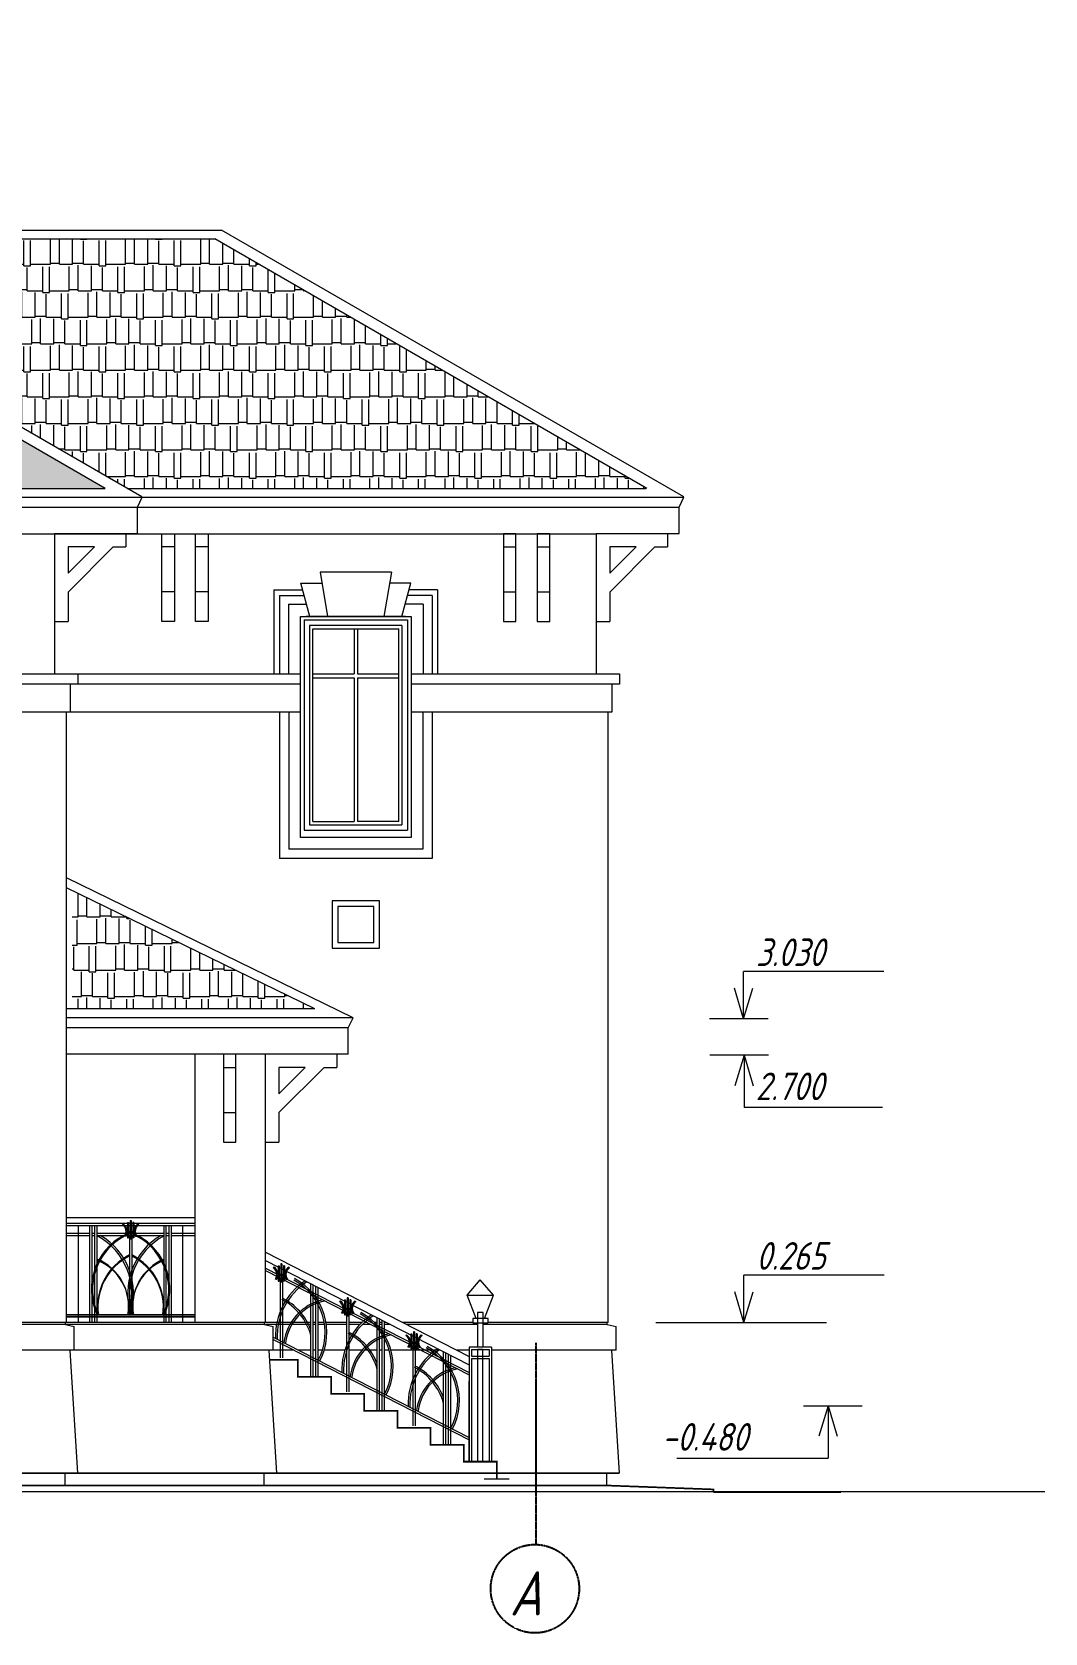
# Model space of a CAD drawing. Header units: millimetres. Extents: x 74752 to 193506, y -83124 to -13126.
# Drawn here: x 155014 to 164180, y -51676 to -37195 of the extents above; entities that cross this region are included whole.
import ezdxf

# ---------------------------------------------------------------- set-up
doc = ezdxf.new("R2010")
doc.units = ezdxf.units.MM
doc.linetypes.add('CENTER2', pattern=[1.125, 0.75, -0.125, 0.125, -0.125])
doc.layers.add('axis', color=40, linetype='CENTER2')
doc.layers.add('wall', color=5, linetype='Continuous')
doc.styles.add('ESKD', font='eskd.shx', dxfattribs={"oblique": 15})

msp = doc.modelspace()

# ---------------------------------------------------------------- hatches: boundary and pattern name
at = {"layer": 'wall', "linetype": 'Continuous', "lineweight": 15, "ltscale": 0.13, "true_color": 0x8f9991}
h = msp.add_hatch(dxfattribs=at)
h.set_pattern_fill('AR-RSHKE', color=252, scale=20, style=0)
h.set_pattern_definition([(0, (-6975887.87, 1231911), (510, 240), [120, -100, 140, -60, 180, -80]), (0, (-6975767.87, 1231921), (510, 240), [100, -380, 80, -120]), (0, (-6975527.87, 1231896), (510, 240), [60, -620]), (90, (-6975887.87, 1231911), (-170, 240), [230, -730]), (90, (-6975767.87, 1231911), (-170, 240), [225, -735]), (90, (-6975667.87, 1231911), (-170, 240), [210, -750]), (90, (-6975527.87, 1231896), (-170, 240), [230, -730]), (90, (-6975467.87, 1231896), (-170, 240), [230, -730]), (90, (-6975287.87, 1231911), (-170, 240), [220, -740])])
h.paths.add_polyline_path([(148714.3, -37317.1), (147706.8, -37898.7), (141775.7, -41323.1), (155675.8, -41323.1), (152886, -39712.4), (152451.6, -39461.6), (152368.8, -39413.8), (152291.4, -39369.1), (150741.8, -38474.4), (149764.3, -37910.1), (148732.7, -37315.5), (148759.8, -38186), (150992.5, -39478.4), (150414, -39478.4), (150371, -39453.6), (147080.5, -39453.6), (147037.5, -39478.4), (146458.9, -39478.4), (148689.1, -38186), (148714.2, -37381.1)])
h = msp.add_hatch(dxfattribs=at)
h.set_pattern_fill('AR-RSHKE', color=252, scale=20, style=0)
h.set_pattern_definition([(0, (-6963829.03, 1231984.78), (510, 240), [120, -100, 140, -60, 180, -80]), (0, (-6963709.03, 1231994.78), (510, 240), [100, -380, 80, -120]), (0, (-6963469.03, 1231969.78), (510, 240), [60, -620]), (90, (-6963829.03, 1231984.78), (-170, 240), [230, -730]), (90, (-6963709.03, 1231984.78), (-170, 240), [225, -735]), (90, (-6963609.03, 1231984.78), (-170, 240), [210, -750]), (90, (-6963469.03, 1231969.78), (-170, 240), [230, -730]), (90, (-6963409.03, 1231969.78), (-170, 240), [230, -730]), (90, (-6963229.03, 1231984.78), (-170, 240), [220, -740])])
h.paths.add_polyline_path([(156663.2, -39066.4), (152683.2, -39066.4), (152683.2, -39480.1), (155875.3, -41323.1), (160577.4, -41323.1)])
h = msp.add_hatch(dxfattribs=at)
h.set_pattern_fill('AR-RSHKE', color=252, scale=20, style=0)
h.set_pattern_definition([(0, (-6930428.9, 1227280.64), (510, 240), [120, -100, 140, -60, 180, -80]), (0, (-6930308.9, 1227290.64), (510, 240), [100, -380, 80, -120]), (0, (-6930068.9, 1227265.64), (510, 240), [60, -620]), (90, (-6930428.89, 1227280.64), (-170, 240), [230, -730]), (90, (-6930308.89, 1227280.64), (-170, 240), [225, -735]), (90, (-6930208.89, 1227280.64), (-170, 240), [210, -750]), (90, (-6930068.89, 1227265.64), (-170, 240), [230, -730]), (90, (-6930008.89, 1227265.64), (-170, 240), [230, -730]), (90, (-6929828.89, 1227280.64), (-170, 240), [220, -740])])
h.paths.add_polyline_path([(155376.1, -44959.8), (155376.1, -46030.9), (157572.2, -46030.9)])

# ---------------------------------------------------------------- linework, layer by layer
at = {"layer": 'axis'}
msp.add_line((159576.4, -50875.7, -57682.7), (159576.4, -49051.4, -57682.7), dxfattribs=at)
at = {"layer": 'axis', "color": 18, "true_color": 0x000000}
msp.add_circle((159564.4, -51275.5, -57682.7), 400, dxfattribs=at)
at = {"layer": 'wall', "color": 250, "linetype": 'Continuous', "lineweight": 15, "ltscale": 0.13}
for p, q in [((156008.7, -41400.1, -54478.6), (148725.7, -37195.3, -54478.6)), ((155675.8, -41323.1, -54478.6), (148725.7, -37310.4, -54478.6)), ((152683.2, -38986.4, -54479.3), (156729.7, -38986.4, -54479.3)), ((152683.2, -39066.4, -54479.3), (156668.7, -39066.4, -54479.3)), ((160577.4, -41323.1, -57682.7), (156668.7, -39066.4, -57682.7)), ((160910.3, -41400.1, -57682.7), (156729.7, -38986.4, -57682.7)), ((140392.8, -41403.1, -57683.5), (160913.1, -41403.1, -57683.5)), ((141775.7, -41323.1, -57683.5), (155675.8, -41323.1, -57683.5)), ((155875.3, -41323.1, -57683.5), (160566.6, -41323.1, -57683.5)), ((155967.7, -41492.9, -54479.3), (156011.6, -41403.1, -54479.3)), ((160869.3, -41492.9, -54479.3), (160913.1, -41403.1, -54479.3)), ((140436.4, -41492.5, -57683.5), (160869.5, -41492.5, -57683.5)), ((155968, -41732.5, -54479.3), (155968, -41492.5, -54479.3)), ((155968, -41732.5, -54479.3), (155968, -41492.5, -54479.3)), ((160869.5, -41732.5, -54479.3), (160869.5, -41492.5, -54479.3)), ((160869.5, -41732.5, -54479.3), (160869.5, -41492.5, -54479.3)), ((140436.4, -41732.9, -57683.5), (160119.6, -41732.9, -57683.5)), ((155968.7, -41732.9, -54479.3), (155218.1, -41732.9, -54479.3)), ((155218.1, -41732.9, -54479.3), (155218.1, -42180.5, -54479.3)), ((155863.2, -41732.8, -54479.3), (155863.2, -41852.8, -54479.3)), ((155863.2, -41732.8, -54479.3), (155863.2, -41852.8, -54479.3)), ((160870.2, -41732.9, -54479.3), (160119.6, -41732.9, -54479.3)), ((160119.6, -41732.9, -54479.3), (160119.6, -42180.5, -54479.3)), ((160764.7, -41732.8, -54479.3), (160764.7, -41852.8, -54479.3)), ((160764.7, -41732.8, -54479.3), (160764.7, -41852.8, -54479.3)), ((155339.9, -41852.8, -54479.3), (155339.9, -42091.2, -54479.3)), ((155578.3, -41852.8, -54479.3), (155339.9, -41852.8, -54479.3)), ((155339.9, -42260.9, -54479.3), (155748, -41852.8, -54479.3)), ((155339.9, -42091.2, -54479.3), (155578.3, -41852.8, -54479.3)), ((155339.9, -41852.8, -54479.3), (155339.9, -42091.2, -54479.3)), ((155578.3, -41852.8, -54479.3), (155339.9, -41852.8, -54479.3)), ((155339.9, -42260.9, -54479.3), (155748, -41852.8, -54479.3)), ((155339.9, -42091.2, -54479.3), (155578.3, -41852.8, -54479.3)), ((155748, -41852.8, -54479.3), (155863.2, -41852.8, -54479.3)), ((155748, -41852.8, -54479.3), (155863.2, -41852.8, -54479.3)), ((156303.5, -41852.8, -54479.3), (156188.3, -41852.8, -54479.3)), ((156609.4, -41852.8, -54479.3), (156494.2, -41852.8, -54479.3)), ((159277.2, -41852.8, -54479.3), (159392.4, -41852.8, -54479.3)), ((159583.2, -41852.8, -54479.3), (159698.4, -41852.8, -54479.3)), ((160241.5, -41852.8, -54479.3), (160241.5, -42091.2, -54479.3)), ((160479.8, -41852.8, -54479.3), (160241.5, -41852.8, -54479.3)), ((160241.5, -42260.9, -54479.3), (160649.5, -41852.8, -54479.3)), ((160241.5, -42091.2, -54479.3), (160479.8, -41852.8, -54479.3)), ((160241.5, -41852.8, -54479.3), (160241.5, -42091.2, -54479.3)), ((160479.8, -41852.8, -54479.3), (160241.5, -41852.8, -54479.3)), ((160241.5, -42260.9, -54479.3), (160649.5, -41852.8, -54479.3)), ((160241.5, -42091.2, -54479.3), (160479.8, -41852.8, -54479.3)), ((160649.5, -41852.8, -54479.3), (160764.7, -41852.8, -54479.3)), ((160649.5, -41852.8, -54479.3), (160764.7, -41852.8, -54479.3)), ((158265.1, -42082.1, -54317.7), (157621.5, -42082.1, -54278.7)), ((157621.5, -42082.1, -54331.2), (157688.3, -42480.3, -54233.4)), ((158265.1, -42082.1, -54331.2), (158198.3, -42480.3, -54233.4)), ((155218.1, -42180.3, -54479.3), (155218.1, -42859.8, -54479.3)), ((155218.1, -42180.3, -54479.3), (155218.1, -42999.9, -54881.8)), ((155339.9, -42260.9, -54479.3), (155339.9, -42526.6, -54479.3)), ((155339.9, -42260.9, -54479.3), (155339.9, -42526.6, -54479.3)), ((156303.5, -42260.1, -54479.3), (156188.3, -42260.1, -54479.3)), ((156609.4, -42260.1, -54479.3), (156494.2, -42260.1, -54479.3)), ((157203.3, -42240.3, -54318.4), (157203.3, -42999.9, -58498.9)), ((157203.3, -42240.3, -54317.6), (157462.5, -42240.3, -54298.1)), ((157446.1, -42180.3, -53801.4), (157638.2, -42180.3, -53785.2)), ((157528, -42480.3, -53872), (157446.1, -42180.3, -53874.3)), ((158440.6, -42180.3, -53801.4), (158248.5, -42180.3, -53785.2)), ((158358.6, -42480.3, -53872), (158440.6, -42180.3, -53874.3)), ((158683.3, -42240.3, -54316.5), (158424.2, -42240.3, -54296.9)), ((158683.3, -42240.3, -54318.4), (158683.3, -42999.9, -58097.2)), ((159277.2, -42260.1, -54479.3), (159392.4, -42260.1, -54479.3)), ((159583.2, -42260.1, -54479.3), (159698.4, -42260.1, -54479.3)), ((160119.6, -42180.3, -54479.3), (160119.6, -42859.8, -54479.3)), ((160119.6, -42180.3, -54479.3), (160119.6, -42999.9, -54881.8)), ((160241.5, -42260.9, -54479.3), (160241.5, -42526.6, -54479.3)), ((160241.5, -42260.9, -54479.3), (160241.5, -42526.6, -54479.3)), ((157253.3, -42291.2, -54308.5), (157253.3, -42999.9, -58489.2)), ((157253.3, -42291.2, -54308.5), (157476.4, -42291.2, -54308.5)), ((157333.3, -42370.3, -54309.7), (157498, -42370.3, -54297.3)), ((157333.3, -42370.3, -54308.6), (157333.3, -42999.9, -58500.2)), ((158553.3, -42370.3, -54308.6), (158388.7, -42370.3, -54296.1)), ((158633.3, -42291.2, -54308.5), (158410.3, -42291.2, -54308.5)), ((158553.3, -42370.3, -54308.6), (158553.3, -42999.9, -58097.6)), ((158633.3, -42291.2, -54308.5), (158633.3, -42999.9, -58087.5)), ((155219.9, -42526.6, -54479.3), (155339.9, -42526.6, -54479.3)), ((155219.9, -42526.6, -54479.3), (155339.9, -42526.6, -54479.3)), ((157443.3, -44480.3, -58085.9), (157443.3, -42480.3, -54298.2)), ((157443.3, -42480.3, -54298.2), (158443.3, -42480.3, -54298.2)), ((157476.3, -42513.3, -54269.6), (158410.3, -42513.3, -54298.2)), ((157476.3, -42513.3, -54298.2), (157476.3, -44415.3, -58076.4)), ((158393.1, -42480.3, -54298.2), (157493.5, -42480.3, -54298.2)), ((158361.5, -42562.3, -54298.2), (157525.1, -42562.3, -54271.2)), ((157525.1, -42562.3, -54298.2), (157525.1, -44366.3, -58076.4)), ((158361.5, -42562.3, -54298.2), (158361.5, -44366.3, -58076.4)), ((158410.3, -42513.3, -54298.2), (158410.3, -44415.3, -58076.4)), ((158443.3, -42480.3, -54298.2), (158443.3, -44480.3, -58085.9)), ((160121.5, -42526.6, -54479.3), (160241.5, -42526.6, -54479.3)), ((160121.5, -42526.6, -54479.3), (160241.5, -42526.6, -54479.3)), ((157928.3, -42592.2, -54664), (157928.3, -42999.9, -63008.5)), ((157958.3, -42592.2, -54664), (157958.3, -42999.9, -63008.5)), ((150924.7, -42999.9, -54881.8), (157443.3, -42999.9, -54881.8)), ((155218.1, -42999.9, -54881.8), (155428, -42999.9, -54881.8)), ((155428, -42999.9, -54881.8), (155428, -43094.8, -54881.8)), ((155428, -42999.9, -54881.8), (155428, -43094.8, -54881.8)), ((157555.2, -42999.9, -63118.9), (157928.3, -42999.9, -60893.1)), ((157958.3, -42999.9, -60714.2), (158331.5, -42999.9, -58488.4)), ((158443.3, -42999.9, -58085.9), (160128, -42999.9, -58085.9)), ((160119.6, -42999.9, -54881.8), (160329.6, -42999.9, -54881.8)), ((160329.6, -42999.9, -54881.8), (160329.6, -43094.8, -54881.8)), ((160329.6, -42999.9, -54881.8), (160329.6, -43094.8, -54881.8)), ((157443.3, -43094.8, -54881.8), (150924.7, -43094.8, -54881.8)), ((155428, -43094.8, -54881.8), (155218.1, -43094.8, -54881.8)), ((155363, -43344.8, -54881.8), (155363, -43094.8, -54881.8)), ((155363, -43344.8, -54881.8), (155363, -43094.8, -54881.8)), ((157555.2, -43037.3, -63118.9), (157928.3, -43037.3, -60893.1)), ((157928.3, -43037.3, -63008.5), (157928.3, -44336.5, -58451.8)), ((157958.3, -43037.3, -60714.2), (158331.5, -43037.2, -58488.4)), ((157958.3, -43037.3, -63008.5), (157958.3, -44336.5, -58451.8)), ((160128, -43094.8, -58085.9), (158443.3, -43094.8, -58085.9)), ((160329.6, -43094.8, -54881.8), (160119.6, -43094.8, -54881.8)), ((160264.6, -43344.8, -54881.8), (160264.6, -43094.8, -54881.8)), ((160264.6, -43344.8, -54881.8), (160264.6, -43094.8, -54881.8)), ((150924.7, -43344.8, -54881.8), (157443.3, -43344.8, -54881.8)), ((155326.5, -48866.7, -54479.3), (155326.5, -43344.8, -54881.8)), ((157253, -43344.8, -58548.4), (157253, -44671.5, -58148.9)), ((157337.4, -43344.8, -58491.9), (157337.4, -44587.1, -58093.7)), ((158443.3, -43344.8, -58085.9), (160264.6, -43344.8, -58085.9)), ((158549.2, -43344.8, -58089.2), (158549.2, -44587.1, -58093.7)), ((158633.6, -43344.8, -58145.8), (158633.6, -44671.5, -58148.9)), ((160228.1, -48866.7, -54479.3), (160228.1, -43344.8, -54881.8)), ((157476.3, -44415.3, -58059.6), (158410.3, -44415.3, -58059.6)), ((157525.1, -44366.3, -58059.6), (158361.5, -44366.3, -58059.6)), ((157555.2, -44336.5, -58451.8), (157928.3, -44336.5, -58451.8)), ((158331.5, -44336.5, -58451.8), (157958.3, -44336.5, -58451.8)), ((158549.2, -44587.1, -58085.9), (157337.4, -44587.1, -58085.9)), ((158443.3, -44480.3, -58059.6), (157443.3, -44480.3, -58059.6)), ((158633.6, -44671.5, -58085.9), (157253, -44671.5, -58085.9)), ((157919.6, -46111.3, -57683.1), (155326.5, -44846.6, -57683.1)), ((157572.2, -46030.9, -57683.1), (155326.5, -44935.6, -57683.1)), ((161452.4, -46120.3, -54479.3), (161452.4, -45693.7, -54479.3)), ((162722.5, -45693.7, -54479.3), (161452.4, -45693.7, -54479.3)), ((161452.4, -46120.3, -54479.3), (161452.4, -45693.7, -54479.3)), ((161452.4, -46120.3, -54479.3), (161369.6, -45844.3, -54479.3)), ((161452.4, -46120.3, -54479.3), (161369.6, -45844.3, -54479.3)), ((161452.4, -46120.3, -54479.3), (161535.2, -45844.3, -54479.3)), ((161452.4, -46120.3, -54479.3), (161535.2, -45844.3, -54479.3)), ((157572.2, -46030.9, -57683.1), (155326.5, -46030.9, -57683.1)), ((157918.7, -46110.9, -57683.1), (155326.5, -46110.9, -57683.1)), ((157875.8, -46201.2, -57683.1), (157919.6, -46111.3, -57683.1)), ((161674, -46120.3, -54479.3), (161143.4, -46120.3, -54479.3)), ((157876, -46200.8, -57683.1), (155326.5, -46200.8, -57683.1)), ((157876, -46440.8, -57683.1), (157876, -46200.8, -57683.1)), ((157876, -46441.2, -57683.1), (155326.5, -46441.2, -57683.1)), ((157771.2, -46441.1, -57683.1), (157771.2, -46561.1, -57683.1)), ((157771.2, -46441.1, -57683.1), (157771.2, -46561.1, -57683.1)), ((161678.8, -46449.8, -54479.3), (161148.3, -46449.8, -54479.3)), ((161457.3, -46449.8, -54479.3), (161374.5, -46725.7, -54479.3)), ((161457.3, -46449.8, -54479.3), (161457.3, -46922.2, -54479.3)), ((161457.3, -46449.8, -54479.3), (161540.1, -46725.7, -54479.3)), ((156743.8, -46561.1, -57683.1), (156859, -46561.1, -57683.1)), ((157248, -46561.1, -57683.1), (157248, -46799.4, -57683.1)), ((157486.3, -46561.1, -57683.1), (157248, -46561.1, -57683.1)), ((157248, -46969.1, -57683.1), (157656, -46561.1, -57683.1)), ((157248, -46799.4, -57683.1), (157486.3, -46561.1, -57683.1)), ((157248, -46561.1, -57683.1), (157248, -46799.4, -57683.1)), ((157486.3, -46561.1, -57683.1), (157248, -46561.1, -57683.1)), ((157248, -46969.1, -57683.1), (157656, -46561.1, -57683.1)), ((157248, -46799.4, -57683.1), (157486.3, -46561.1, -57683.1)), ((157656, -46561.1, -57683.1), (157771.2, -46561.1, -57683.1)), ((157656, -46561.1, -57683.1), (157771.2, -46561.1, -57683.1)), ((156743.8, -46968.3, -57683.1), (156859, -46968.3, -57683.1)), ((157248, -46969.1, -57683.1), (157248, -47234.8, -57683.1)), ((157248, -46969.1, -57683.1), (157248, -47234.8, -57683.1)), ((162708.8, -46922.2, -54479.3), (161457.3, -46922.2, -54479.3)), ((157128, -47234.8, -57683.1), (157248, -47234.8, -57683.1)), ((157128, -47234.8, -57683.1), (157248, -47234.8, -57683.1)), ((155326.5, -47916.1, -56093.5), (156486.1, -47916.1, -56093.5)), ((155326.5, -47969.3, -56093.5), (156486.1, -47969.3, -56093.5)), ((155326.5, -47989.3, -56093.5), (156486.1, -47989.3, -56093.5)), ((155326.5, -48059.1, -56081.2), (155537.3, -48059.1, -56081.2)), ((155434.8, -48866.7, -56081.2), (155434.8, -47989.3, -56081.2)), ((155537.3, -48866.7, -56081.2), (155537.3, -47989.3, -56081.2)), ((155557.3, -48866.7, -56081.2), (155557.3, -47989.3, -56081.2)), ((155557.3, -48059.1, -56081.2), (155583.4, -48059.1, -56081.2)), ((155557.3, -48059.1, -56081.2), (155583.4, -48059.1, -56081.2)), ((155583.4, -48866.7, -56081.2), (155583.4, -47989.3, -56081.2)), ((155603.4, -48866.7, -56081.2), (155603.4, -47989.3, -56081.2)), ((155603.4, -48059.1, -56081.2), (156208.6, -48059.1, -56081.2)), ((155603.4, -48059.1, -56081.2), (155862.8, -48059.1, -56081.2)), ((155840, -47974.9, -56081.2), (155831.7, -47980.5, -56081.2)), ((155873.4, -48051.3, -56081.2), (155877.3, -48051.3, -56081.2)), ((155874.3, -48041.3, -56081.2), (155877.3, -48041.3, -56081.2)), ((155877.3, -47963.8, -56081.2), (155877.3, -48101.4, -56081.2)), ((155877.3, -47963.8, -56081.2), (155887.3, -47963.8, -56081.2)), ((155887.3, -47963.8, -56081.2), (155887.3, -48101.4, -56081.2)), ((155887.3, -48041.3, -56081.2), (155901.3, -48041.3, -56081.2)), ((155887.3, -48051.3, -56081.2), (155901.3, -48051.3, -56081.2)), ((155901.3, -47946.1, -56081.2), (155901.3, -48111.4, -56081.2)), ((155901.3, -47946.1, -56081.2), (155911.3, -47946.1, -56081.2)), ((155911.3, -47946.1, -56081.2), (155911.3, -48111.4, -56081.2)), ((155911.3, -48041.3, -56081.2), (155925.4, -48041.3, -56081.2)), ((155911.3, -48051.3, -56081.2), (155925.4, -48051.3, -56081.2)), ((155925.4, -47963.8, -56081.2), (155925.4, -48101.4, -56081.2)), ((155935.4, -47963.8, -56081.2), (155925.4, -47963.8, -56081.2)), ((155935.4, -47963.8, -56081.2), (155935.4, -48101.4, -56081.2)), ((155938.3, -48041.3, -56081.2), (155935.4, -48041.3, -56081.2)), ((155939.2, -48051.3, -56081.2), (155935.4, -48051.3, -56081.2)), ((156208.6, -48866.7, -56081.2), (156208.6, -47989.3, -56081.2)), ((156228.6, -48866.7, -56081.2), (156228.6, -47989.3, -56081.2)), ((156228.6, -48059.1, -56081.2), (156254.7, -48059.1, -56081.2)), ((156254.7, -48866.7, -56081.2), (156254.7, -47989.3, -56081.2)), ((156274.7, -48866.7, -56081.2), (156274.7, -47989.3, -56081.2)), ((156274.7, -48059.1, -56081.2), (156486.1, -48059.1, -56081.2)), ((156377.8, -48866.7, -56081.2), (156377.8, -47989.3, -56081.2)), ((155326.5, -48079.1, -56081.2), (155537.3, -48079.1, -56081.2)), ((155557.3, -48079.1, -56081.2), (155583.4, -48079.1, -56081.2)), ((155557.3, -48079.1, -56081.2), (155583.4, -48079.1, -56081.2)), ((155603.4, -48079.1, -56081.2), (156208.6, -48079.1, -56081.2)), ((155603.4, -48079.1, -56081.2), (155855.3, -48079.1, -56081.2)), ((155603.4, -48079.1, -56081.2), (155706.1, -48079.1, -56081.2)), ((155861.7, -48087.4, -56081.2), (155851.9, -48085.7, -56081.2)), ((155865.7, -48079.1, -56081.2), (155877.3, -48079.1, -56081.2)), ((155865.7, -48079.1, -56081.2), (155877.3, -48079.1, -56081.2)), ((155877.3, -48101.4, -56081.2), (155887.3, -48101.4, -56081.2)), ((155962.5, -48079.1, -56081.2), (155887.1, -48079.1, -56081.2)), ((155887.3, -48079.1, -56081.2), (155901.3, -48079.1, -56081.2)), ((155887.3, -48079.1, -56081.2), (155901.3, -48079.1, -56081.2)), ((155896, -48079.1, -56081.2), (155896, -48797.4, -56081.2)), ((155901.3, -48111.4, -56081.2), (155911.3, -48111.4, -56081.2)), ((155911.3, -48079.1, -56081.2), (155925.4, -48079.1, -56081.2)), ((155911.3, -48079.1, -56081.2), (155925.4, -48079.1, -56081.2)), ((155916, -48079.1, -56081.2), (155916, -48797.4, -56081.2)), ((155935.4, -48101.4, -56081.2), (155925.4, -48101.4, -56081.2)), ((155946.9, -48079.1, -56081.2), (155935.4, -48079.1, -56081.2)), ((155935.4, -48079.1, -56081.2), (155946.9, -48079.1, -56081.2)), ((155950.9, -48087.4, -56081.2), (155960.8, -48085.7, -56081.2)), ((156228.6, -48079.1, -56081.2), (156254.7, -48079.1, -56081.2)), ((156274.7, -48079.1, -56081.2), (156486.1, -48079.1, -56081.2)), ((157126.1, -48232, -60899.2), (158970.5, -49175.7, -60899.2)), ((157126.1, -48307.7, -60899.2), (158970.5, -49251.4, -60899.2)), ((157241, -48354.7, -57683.1), (157241, -48492.3, -57683.1)), ((157241, -48354.7, -57683.1), (157251, -48354.7, -57683.1)), ((157251, -48354.7, -57683.1), (157251, -48492.3, -57683.1)), ((157265.1, -48337, -57683.1), (157265.1, -48502.3, -57683.1)), ((157275.1, -48337, -57683.1), (157265.1, -48337, -57683.1)), ((157275.1, -48337, -57683.1), (157275.1, -48502.3, -57683.1)), ((157289.1, -48354.7, -57683.1), (157289.1, -48492.3, -57683.1)), ((157299.1, -48354.7, -57683.1), (157289.1, -48354.7, -57683.1)), ((157299.1, -48354.7, -57683.1), (157299.1, -48492.3, -57683.1)), ((157126.1, -48375, -60886.9), (158970.5, -49318.8, -60886.9)), ((157126.1, -48397.5, -60886.9), (158970.5, -49341.2, -60886.9)), ((157203.8, -48365.9, -57683.1), (157195.5, -48371.4, -57683.1)), ((157213.9, -48470.1, -57683.1), (157289.3, -48470.1, -57683.1)), ((157225.5, -48478.3, -57683.1), (157215.6, -48476.7, -57683.1)), ((157229.4, -48470.1, -57683.1), (157241, -48470.1, -57683.1)), ((157241, -48470.1, -57683.1), (157229.5, -48470.1, -57683.1)), ((157237.2, -48442.2, -57683.1), (157241, -48442.2, -57683.1)), ((157238, -48432.2, -57683.1), (157241, -48432.2, -57683.1)), ((157241, -48492.3, -57683.1), (157251, -48492.3, -57683.1)), ((157265.1, -48432.2, -57683.1), (157251, -48432.2, -57683.1)), ((157265.1, -48442.2, -57683.1), (157251, -48442.2, -57683.1)), ((157265.1, -48470.1, -57683.1), (157251, -48470.1, -57683.1)), ((157265.1, -48470.1, -57683.1), (157251, -48470.1, -57683.1)), ((157260.4, -48470.1, -57683.1), (157260.4, -49188.3, -57683.1)), ((157275.1, -48502.3, -57683.1), (157265.1, -48502.3, -57683.1)), ((157289.1, -48432.2, -57683.1), (157275.1, -48432.2, -57683.1)), ((157289.1, -48442.2, -57683.1), (157275.1, -48442.2, -57683.1)), ((157289.1, -48470.1, -57683.1), (157275.1, -48470.1, -57683.1)), ((157289.1, -48470.1, -57683.1), (157275.1, -48470.1, -57683.1)), ((157280.4, -48470.1, -57683.1), (157280.4, -49188.3, -57683.1)), ((157299.1, -48492.3, -57683.1), (157289.1, -48492.3, -57683.1)), ((157302.1, -48432.2, -57683.1), (157299.1, -48432.2, -57683.1)), ((157303, -48442.2, -57683.1), (157299.1, -48442.2, -57683.1)), ((157310.7, -48470.1, -57683.1), (157299.1, -48470.1, -57683.1)), ((157310.7, -48470.1, -57683.1), (157299.1, -48470.1, -57683.1)), ((157314.6, -48478.3, -57683.1), (157324.5, -48476.7, -57683.1)), ((157336.4, -48365.9, -57683.1), (157344.7, -48371.4, -57683.1)), ((158950.8, -48618.9, -57683.1), (159070.1, -48481.4, -57683.1)), ((159189.3, -48618.9, -57683.1), (159070.1, -48481.4, -57683.1)), ((161455.2, -48866.7, -54479.3), (161455.2, -48440, -54479.3)), ((162725.2, -48440, -54479.3), (161455.2, -48440, -54479.3)), ((161455.2, -48866.7, -54479.3), (161455.2, -48440, -54479.3)), ((157537.1, -49358.8, -57683.1), (157537.1, -48518, -57683.1)), ((157557.1, -49358.8, -57683.1), (157557.1, -48528.2, -57683.1)), ((157583.1, -49358.8, -57683.1), (157583.1, -48541.5, -57683.1)), ((157603.1, -49358.8, -57683.1), (157603.1, -48551.7, -57683.1)), ((157865.1, -48644, -57683.1), (157865.1, -48809.3, -57683.1)), ((157875.1, -48644, -57683.1), (157865.1, -48644, -57683.1)), ((157875.1, -48644, -57683.1), (157875.1, -48809.3, -57683.1)), ((159031.6, -48831.3, -57683.1), (158950.8, -48618.9, -57683.1)), ((158950.8, -48618.9, -57683.1), (159189.3, -48618.9, -57683.1)), ((159109.3, -48831.3, -57683.1), (159189.3, -48618.9, -57683.1)), ((161455.2, -48866.7, -54479.3), (161372.4, -48590.7, -54479.3)), ((161455.2, -48866.7, -54479.3), (161372.4, -48590.7, -54479.3)), ((161455.2, -48866.7, -54479.3), (161538, -48590.7, -54479.3)), ((161455.2, -48866.7, -54479.3), (161538, -48590.7, -54479.3)), ((155326.5, -48797.4, -56081.2), (156486.1, -48797.4, -56081.2)), ((156486.1, -48797.4, -56081.2), (155326.5, -48797.4, -56081.2)), ((157803.8, -48672.9, -57683.1), (157795.5, -48678.4, -57683.1)), ((157813.9, -48777.1, -57683.1), (157889.3, -48777.1, -57683.1)), ((157825.5, -48785.3, -57683.1), (157815.6, -48783.7, -57683.1)), ((157829.4, -48777.1, -57683.1), (157841, -48777.1, -57683.1)), ((157841, -48777.1, -57683.1), (157829.5, -48777.1, -57683.1)), ((157837.2, -48749.2, -57683.1), (157841, -48749.2, -57683.1)), ((157838, -48739.2, -57683.1), (157841, -48739.2, -57683.1)), ((157841, -48661.7, -57683.1), (157841, -48799.3, -57683.1)), ((157841, -48661.7, -57683.1), (157851, -48661.7, -57683.1)), ((157851, -48661.7, -57683.1), (157851, -48799.3, -57683.1)), ((157865.1, -48739.2, -57683.1), (157851, -48739.2, -57683.1)), ((157865.1, -48749.2, -57683.1), (157851, -48749.2, -57683.1)), ((157865.1, -48777.1, -57683.1), (157851, -48777.1, -57683.1)), ((157865.1, -48777.1, -57683.1), (157851, -48777.1, -57683.1)), ((157860.4, -48777.1, -57683.1), (157860.4, -49495.3, -57683.1)), ((157889.1, -48739.2, -57683.1), (157875.1, -48739.2, -57683.1)), ((157889.1, -48749.2, -57683.1), (157875.1, -48749.2, -57683.1)), ((157889.1, -48777.1, -57683.1), (157875.1, -48777.1, -57683.1)), ((157889.1, -48777.1, -57683.1), (157875.1, -48777.1, -57683.1)), ((157880.4, -48777.1, -57683.1), (157880.4, -49495.3, -57683.1)), ((157889.1, -48661.7, -57683.1), (157889.1, -48799.3, -57683.1)), ((157899.1, -48661.7, -57683.1), (157889.1, -48661.7, -57683.1)), ((157899.1, -48661.7, -57683.1), (157899.1, -48799.3, -57683.1)), ((157902.1, -48739.2, -57683.1), (157899.1, -48739.2, -57683.1)), ((157903, -48749.2, -57683.1), (157899.1, -48749.2, -57683.1)), ((157910.7, -48777.1, -57683.1), (157899.1, -48777.1, -57683.1)), ((157910.7, -48777.1, -57683.1), (157899.1, -48777.1, -57683.1)), ((157914.6, -48785.3, -57683.1), (157924.5, -48783.7, -57683.1)), ((157936.4, -48672.9, -57683.1), (157944.7, -48678.4, -57683.1)), ((157116.5, -48866.7, -54478.6), (145141, -48866.7, -54478.6)), ((157116.5, -48886.7, -54478.6), (145141, -48886.7, -54478.6)), ((155316.9, -48886.7, -54479.3), (155316.9, -48866.7, -54479.3)), ((155316.9, -48886.7, -57685.5), (155316.9, -48866.7, -57685.5)), ((155316.9, -48886.7, -54479.3), (155396.5, -48904, -54479.3)), ((155316.9, -48886.7, -57685.5), (155396.5, -48904, -57685.5)), ((155326.5, -48817.4, -56081.2), (156486.1, -48817.4, -56081.2)), ((156486.1, -48817.4, -56081.2), (155326.5, -48817.4, -56081.2)), ((155396.5, -49116.7, -54479.3), (155396.5, -48904, -54479.3)), ((155396.5, -49116.7, -57685.5), (155396.5, -48904, -57685.5)), ((157537.1, -48866.7, -57249.9), (157116.5, -48866.7, -57683.1)), ((157116.5, -48886.7, -57683.1), (157116.5, -48866.7, -57683.1)), ((157116.5, -48886.7, -60889.3), (157116.5, -48866.7, -60889.3)), ((157116.5, -48886.7, -57683.1), (157196.1, -48904, -57683.1)), ((157116.5, -48886.7, -60889.3), (157196.1, -48904, -60889.3)), ((157537.1, -48886.7, -54478.6), (157126.1, -48886.7, -54478.6)), ((157196.1, -49116.7, -57683.1), (157196.1, -48904, -57683.1)), ((157196.1, -49116.7, -60889.3), (157196.1, -48904, -60889.3)), ((157583.1, -48866.7, -57202.6), (157557.1, -48866.7, -57229.3)), ((157583.1, -48886.7, -54478.6), (157557.1, -48886.7, -54478.6)), ((157658.9, -48866.7, -57124.5), (157603.1, -48866.7, -57182)), ((157661.9, -48886.7, -54478.6), (157603.1, -48886.7, -54478.6)), ((157860.4, -48866.7, -56917), (157674.1, -48866.7, -57108.8)), ((157860.4, -48886.7, -54478.6), (157677, -48886.7, -54478.6)), ((157841, -48799.3, -57683.1), (157851, -48799.3, -57683.1)), ((157875.1, -48809.3, -57683.1), (157865.1, -48809.3, -57683.1)), ((157999.3, -48866.7, -56922.2), (157880.4, -48866.7, -57044.6)), ((157979.5, -48886.7, -54478.6), (157880.4, -48886.7, -54478.6)), ((157899.1, -48799.3, -57683.1), (157889.1, -48799.3, -57683.1)), ((158082.1, -48886.7, -54478.6), (158003, -48886.7, -54478.6)), ((158043, -48866.7, -56877.1), (158023.9, -48866.7, -56896.8)), ((158137.1, -48866.7, -56780.3), (158112.4, -48866.7, -56805.7)), ((158137.1, -48886.7, -54478.6), (158132.2, -48886.7, -54478.6)), ((158137.1, -49665.8, -57683.1), (158137.1, -48825, -57683.1)), ((158157.1, -49665.8, -57683.1), (158157.1, -48835.2, -57683.1)), ((158183.1, -48866.7, -56732.9), (158157.1, -48866.7, -56759.7)), ((158183.1, -48886.7, -54478.6), (158157.1, -48886.7, -54478.6)), ((158183.1, -49665.8, -57683.1), (158183.1, -48848.5, -57683.1)), ((158203.1, -49665.8, -57683.1), (158203.1, -48858.7, -57683.1)), ((158218.6, -48866.7, -56696.3), (158203.1, -48866.7, -56712.3)), ((158257.7, -48886.7, -54478.6), (158203.1, -48886.7, -54478.6)), ((159001.1, -48866.7, -55890.4), (158366.5, -48866.7, -56544)), ((159045.5, -48886.7, -54478.6), (158405.6, -48886.7, -54478.6)), ((160218.5, -48886.7, -54478.6), (159095.5, -48886.7, -54478.6)), ((160228.1, -48866.7, -54626.8), (159139.9, -48866.7, -55747.6)), ((160218.5, -48886.7, -54479.3), (160218.5, -48866.7, -54479.3)), ((160218.5, -48886.7, -57685.5), (160218.5, -48866.7, -57685.5)), ((160218.5, -48886.7, -54479.3), (160298.1, -48904, -54479.3)), ((160218.5, -48886.7, -57685.5), (160298.1, -48904, -57685.5)), ((160298.1, -49116.7, -54479.3), (160298.1, -48904, -54479.3)), ((160298.1, -49116.7, -57685.5), (160298.1, -48904, -57685.5)), ((160657.6, -48866.7, -54479.3), (162201.5, -48866.7, -54479.3)), ((157196.1, -48999.6, -57683.1), (158970.5, -49907.5, -57683.1)), ((157196.1, -49022.1, -57683.1), (158970.5, -49930, -57683.1)), ((158403.8, -48979.9, -57683.1), (158395.5, -48985.4, -57683.1)), ((158413.9, -49084.1, -57683.1), (158489.3, -49084.1, -57683.1)), ((158429.4, -49084.1, -57683.1), (158441, -49084.1, -57683.1)), ((158441, -49084.1, -57683.1), (158429.5, -49084.1, -57683.1)), ((158437.2, -49056.2, -57683.1), (158441, -49056.2, -57683.1)), ((158438, -49046.2, -57683.1), (158441, -49046.2, -57683.1)), ((158441, -48968.7, -57683.1), (158441, -49106.3, -57683.1)), ((158441, -48968.7, -57683.1), (158451, -48968.7, -57683.1)), ((158451, -48968.7, -57683.1), (158451, -49106.3, -57683.1)), ((158465.1, -49046.2, -57683.1), (158451, -49046.2, -57683.1)), ((158465.1, -49056.2, -57683.1), (158451, -49056.2, -57683.1)), ((158465.1, -49084.1, -57683.1), (158451, -49084.1, -57683.1)), ((158465.1, -49084.1, -57683.1), (158451, -49084.1, -57683.1)), ((158460.4, -49084.1, -57683.1), (158460.4, -49802.3, -57683.1)), ((158465.1, -48951, -57683.1), (158465.1, -49116.3, -57683.1)), ((158475.1, -48951, -57683.1), (158465.1, -48951, -57683.1)), ((158475.1, -48951, -57683.1), (158475.1, -49116.3, -57683.1)), ((158489.1, -49046.2, -57683.1), (158475.1, -49046.2, -57683.1)), ((158489.1, -49056.2, -57683.1), (158475.1, -49056.2, -57683.1)), ((158489.1, -49084.1, -57683.1), (158475.1, -49084.1, -57683.1)), ((158489.1, -49084.1, -57683.1), (158475.1, -49084.1, -57683.1)), ((158480.4, -49084.1, -57683.1), (158480.4, -49802.3, -57683.1)), ((158489.1, -48968.7, -57683.1), (158489.1, -49106.3, -57683.1)), ((158499.1, -48968.7, -57683.1), (158489.1, -48968.7, -57683.1)), ((158499.1, -48968.7, -57683.1), (158499.1, -49106.3, -57683.1)), ((158502.1, -49046.2, -57683.1), (158499.1, -49046.2, -57683.1)), ((158503, -49056.2, -57683.1), (158499.1, -49056.2, -57683.1)), ((158510.7, -49084.1, -57683.1), (158499.1, -49084.1, -57683.1)), ((158510.7, -49084.1, -57683.1), (158499.1, -49084.1, -57683.1)), ((158536.4, -48979.9, -57683.1), (158544.7, -48985.4, -57683.1)), ((157196.1, -49116.7, -54476.3), (145141, -49116.7, -54476.3)), ((155356.5, -49116.7, -54479.3), (155425.8, -50229.2, -54479.3)), ((157380.9, -49116.7, -54476.3), (157126.1, -49116.7, -54476.3)), ((157156.1, -49116.7, -57683.1), (157225.3, -50229.2, -57683.1)), ((157537.1, -49116.7, -54476.3), (157424.8, -49116.7, -54476.3)), ((157583.1, -49116.7, -54476.3), (157557.1, -49116.7, -54476.3)), ((157642.2, -49116.7, -54476.3), (157603.1, -49116.7, -54476.3)), ((157844.5, -49116.7, -54476.3), (157657.9, -49116.7, -54476.3)), ((158000.4, -49116.7, -54476.3), (157880.4, -49116.7, -54476.3)), ((158052.6, -49116.7, -54476.3), (158020.4, -49116.7, -54476.3)), ((158137.1, -49116.7, -54476.3), (158071.2, -49116.7, -54476.3)), ((158183.1, -49116.7, -54476.3), (158157.1, -49116.7, -54476.3)), ((158245.9, -49116.7, -54476.3), (158203.1, -49116.7, -54476.3)), ((158707.2, -49116.7, -54476.3), (158261.5, -49116.7, -54476.3)), ((158425.5, -49092.3, -57683.1), (158415.6, -49090.7, -57683.1)), ((158441, -49106.3, -57683.1), (158451, -49106.3, -57683.1)), ((158475.1, -49116.3, -57683.1), (158465.1, -49116.3, -57683.1)), ((158499.1, -49106.3, -57683.1), (158489.1, -49106.3, -57683.1)), ((158514.6, -49092.3, -57683.1), (158524.5, -49090.7, -57683.1)), ((158737.1, -49972.8, -57683.1), (158737.1, -49132, -57683.1)), ((158757.1, -49972.8, -57683.1), (158757.1, -49142.2, -57683.1)), ((158783.1, -49972.8, -57683.1), (158783.1, -49155.5, -57683.1)), ((158803.1, -49972.8, -57683.1), (158803.1, -49165.7, -57683.1)), ((158970.5, -49116.7, -54476.3), (158855.1, -49116.7, -54476.3)), ((158970.5, -49091.7, -57683.1), (158970.5, -49256.8, -57683.1)), ((158970.5, -49091.7, -57683.1), (158970.5, -50126.3, -57683.1)), ((159170.5, -49091.7, -57683.1), (158970.5, -49091.7, -57683.1)), ((158990.9, -49091.7, -57683.1), (158970.5, -49091.7, -57683.1)), ((158990.5, -49111.7, -57683.1), (158990.5, -49171.7, -57683.1)), ((158990.5, -49111.7, -57683.1), (158998.5, -49111.7, -57683.1)), ((158990.5, -49111.7, -57683.1), (159150.5, -49111.7, -57683.1)), ((158990.5, -49171.7, -57683.1), (159150.5, -49171.7, -57683.1)), ((158990.5, -49191.7, -57683.1), (159150.5, -49191.7, -57683.1)), ((158990.5, -49191.7, -57683.1), (158990.5, -50126.3, -57683.1)), ((159150.5, -49111.7, -57683.1), (159150.5, -49171.7, -57683.1)), ((159150.5, -49191.7, -57683.1), (159150.5, -50126.3, -57683.1)), ((159170.5, -49091.7, -57683.1), (159170.5, -50126.3, -57683.1)), ((160298.1, -49116.7, -54476.3), (159170.5, -49116.7, -54476.3)), ((160258.1, -49116.7, -54479.3), (160327.3, -50229.2, -54479.3)), ((158970.5, -50126.3, -57683.1), (158970.5, -49396.8, -57683.1)), ((161995.9, -49620.5, -54479.3), (162526.4, -49620.5, -54479.3)), ((162217.4, -49620.5, -54479.3), (162134.6, -49896.4, -54479.3)), ((162217.4, -49620.5, -54479.3), (162217.4, -50092.9, -54479.3)), ((162217.4, -49620.5, -54479.3), (162300.2, -49896.4, -54479.3)), ((160849.3, -50092.9, -54479.3), (162217.4, -50092.9, -54479.3)), ((155311.3, -50229.2, -57683.6), (155311.3, -50341.1, -57683.6)), ((157110.9, -50229.2, -60887.4), (157110.9, -50341.1, -60887.4)), ((160212.9, -50229.2, -57683.6), (160212.9, -50341.1, -57683.6)), ((159105.6, -50279.8, -54478.9), (159330.6, -50279.8, -54478.9)), ((164179.5, -50400.3, -57683.6), (136875.1, -50400.3, -57683.6))]:
    msp.add_line(p, q, dxfattribs=at)
for points, elevation in [([(156188.3, -41732.9), (156301.7, -41732.9), (156301.7, -42526.6), (156188.3, -42526.6)], -54479.3), ([(156494.2, -41732.9), (156607.7, -41732.9), (156607.7, -42526.6), (156494.2, -42526.6)], -54479.3), ([(159392.4, -41732.9), (159279, -41732.9), (159279, -42526.6), (159392.4, -42526.6)], -54479.3), ([(159698.4, -41732.9), (159585, -41732.9), (159585, -42526.6), (159698.4, -42526.6)], -54479.3), ([(157729.6, -45481.6), (158156.6, -45481.6), (158156.6, -45054.4), (157729.6, -45054.4)], -58467.1), ([(157779.6, -45431.6), (158106.6, -45431.6), (158106.6, -45104.4), (157779.6, -45104.4)], -58467.1), ([(156859, -46441.2), (156745.5, -46441.2), (156745.5, -47234.8), (156859, -47234.8)], -57683.1), ([(159001.1, -48869.5), (159139.9, -48869.5), (159139.9, -48831.3), (159001.1, -48831.3)], -57683.1)]:
    msp.add_lwpolyline(points, close=True, dxfattribs=dict(at, elevation=elevation))
for points, elevation in [([(157555.2, -44336.5), (157555.2, -42592.2), (158331.5, -42592.2)], -58451.8), ([(158331.5, -44336.5), (158331.5, -42592.2)], -58451.8), ([(156486.1, -46441.2), (156486.1, -48866.7)], -57683.1), ([(157126.1, -48866.7), (157126.1, -46441.2)], -57683.1), ([(159095.5, -49091.7), (159095.5, -48776), (159045.5, -48776), (159045.5, -49091.7)], -57683.1), ([(159093.7, -50126.3), (159093.7, -49111.7), (159043.7, -49111.7), (159043.7, -50126.3)], -57683.1)]:
    msp.add_lwpolyline(points, dxfattribs=dict(at, elevation=elevation))
for points, const_width, elevation in [([(157161.6, -49205.3), (157420.1, -49205.3), (157420.1, -49358.8), (157720.1, -49358.8), (157720.1, -49512.3), (158020.1, -49512.3), (158020.1, -49665.8), (158320.1, -49665.8), (158320.1, -49819.3), (158620.1, -49819.3), (158620.1, -49972.8), (158920.1, -49972.8), (158920.1, -50126.3), (159220.1, -50126.3), (159220.1, -50279.8)], 16, -57683.1), ([(160327.3, -50229.2), (145141, -50229.2)], 15, -57683.3), ([(160212.9, -50341.1), (141093.1, -50341.1)], 15, -51370.1), ([(160212.9, -50341.5), (161179.5, -50377), (161178.7, -50400.3)], 15, -57683.6), ([(161178.7, -50400.3), (162335.1, -50400.3)], 20, -57684.3)]:
    msp.add_lwpolyline(points, dxfattribs=dict(at, const_width=const_width, elevation=elevation))
for centre, radius, start, end in [((155787.2, -48043.6, -56081.2), 77.2, 326.87611, 54.81154), ((155789.8, -48043, -56081.2), 84.6, 328.31707, 53.54328), ((156022.9, -48043, -56081.2), 84.6, 126.45672, 211.68293), ((156025.4, -48043.6, -56081.2), 77.2, 125.18846, 213.12389), ((156102.6, -48566, -56081.2), 551.3, 117.96944, 204.81055), ((156110.6, -48570.7, -56081.2), 549.6, 118.08041, 204.35772), ((155331.6, -48601.4, -56081.2), 584.3, 340.40495, 62.28023), ((155332.9, -48599.2, -56081.2), 598.6, 340.66497, 60.31915), ((156479.1, -48599.2, -56081.2), 598.6, 119.68085, 199.33503), ((155903.6, -49080.7, -56081.2), 991.6, 90.43494, 90.94365), ((156480.4, -48601.4, -56081.2), 584.3, 117.71977, 199.59505), ((155908.4, -49080.7, -56081.2), 991.6, 89.01936, 89.56506), ((155701.4, -48570.7, -56081.2), 549.6, 335.64228, 61.91959), ((155709.4, -48566, -56081.2), 551.3, 335.18945, 62.03056), ((155428.5, -48718.3, -56081.2), 458.8, 350.06786, 67.58321), ((155431, -48729.6, -56081.2), 459.1, 351.50997, 67.93865), ((156127.1, -48720.8, -56081.2), 518.9, 116.45566, 188.49145), ((156125.6, -48728.4, -56081.2), 516.1, 116.41211, 187.67961), ((155684.9, -48720.8, -56081.2), 518.9, 351.50855, 63.54434), ((155686.4, -48728.4, -56081.2), 516.1, 352.32039, 63.58789), ((156381, -48729.6, -56081.2), 459.1, 112.06135, 188.49003), ((156383.5, -48718.3, -56081.2), 458.8, 112.41679, 189.93214), ((157151, -48434.5, -57683.1), 77.2, 326.87611, 54.81154), ((157153.5, -48433.9, -57683.1), 84.6, 328.31707, 53.54328), ((157815.3, -48990.1, -57683.1), 598.6, 123.52941, 181.93244), ((157816.6, -48992.4, -57683.1), 584.3, 122.57578, 182.55609), ((157268, -49471.7, -57683.1), 991.6, 90.43494, 90.98064), ((157272.8, -49471.7, -57683.1), 991.6, 89.05635, 89.56506), ((157386.6, -48433.9, -57683.1), 84.6, 126.45672, 211.68293), ((157389.2, -48434.5, -57683.1), 77.2, 125.18846, 213.12389), ((157130.2, -48957, -57683.1), 536.3, 332.05418, 62.03056), ((157130.2, -48957, -57683.1), 551.3, 332.07727, 62.03056), ((157049.3, -49111.7, -57683.1), 518.9, 19.9281, 63.54434), ((157049.3, -49111.7, -57683.1), 503.9, 14.509, 63.54434), ((157747.9, -49109.2, -57683.1), 458.8, 103.12437, 172.4902), ((157747.9, -49109.2, -57683.1), 443.8, 100.77714, 172.4902), ((157751, -48741.5, -57683.1), 77.2, 326.87611, 54.81154), ((157753.5, -48740.9, -57683.1), 84.6, 328.31707, 53.54328), ((158415.3, -49297.1, -57683.1), 598.6, 123.52941, 181.93244), ((157868, -49778.7, -57683.1), 991.6, 90.43494, 90.98064), ((157872.8, -49778.7, -57683.1), 991.6, 89.05635, 89.56506), ((157986.6, -48740.9, -57683.1), 84.6, 126.45672, 211.68293), ((157989.2, -48741.5, -57683.1), 77.2, 125.18846, 213.12389), ((157730.2, -49264, -57683.1), 536.3, 332.05418, 62.03056), ((157730.2, -49264, -57683.1), 551.3, 332.07727, 62.03056), ((158416.6, -49299.4, -57683.1), 584.3, 122.57578, 182.55609), ((157649.3, -49418.7, -57683.1), 503.9, 14.509, 63.54434), ((157649.3, -49418.7, -57683.1), 518.9, 19.9281, 63.54434), ((158347.9, -49416.2, -57683.1), 458.8, 103.12437, 172.4902), ((158347.9, -49416.2, -57683.1), 443.8, 100.77714, 172.4902), ((158351, -49048.5, -57683.1), 77.2, 326.87611, 54.81154), ((158353.5, -49047.9, -57683.1), 84.6, 328.31707, 53.54328), ((158586.6, -49047.9, -57683.1), 84.6, 126.45672, 211.68293), ((158589.2, -49048.5, -57683.1), 77.2, 125.18846, 213.12389), ((158330.2, -49571, -57683.1), 551.3, 332.07727, 62.03056), ((159015.3, -49604.1, -57683.1), 598.6, 123.52941, 181.93244), ((159016.6, -49606.4, -57683.1), 584.3, 122.57578, 182.55609), ((158468, -50085.7, -57683.1), 991.6, 90.43494, 90.98064), ((158472.8, -50085.7, -57683.1), 991.6, 89.05635, 89.56506), ((158330.2, -49571, -57683.1), 536.3, 332.05418, 62.03056), ((158249.3, -49725.7, -57683.1), 503.9, 14.509, 63.54434), ((158249.3, -49725.7, -57683.1), 518.9, 19.9281, 63.54434), ((158947.9, -49723.2, -57683.1), 458.8, 103.12437, 172.4902), ((158947.9, -49723.2, -57683.1), 443.8, 100.77714, 172.4902)]:
    msp.add_arc(centre, radius, start, end, dxfattribs=at)

# ---------------------------------------------------------------- texts
at = {"layer": 'axis', "color": 18, "true_color": 0x000000, "style": 'ESKD', "oblique": 15}
msp.add_text('A', height=400, dxfattribs=at).set_placement((159335.9, -51517, -57682))
at = {"layer": 'wall', "color": 250, "linetype": 'Continuous', "lineweight": 15, "ltscale": 0.13, "style": 'ESKD', "oblique": 15}
for s, p in [('3.030', (161564, -45643.7, -54479.3)), ('2.700', (161561.8, -46856.3, -54479.3)), ('0.265', (161566.7, -48390, -54479.3)), ('-0.480', (160713.6, -50027, -54479.3))]:
    msp.add_text(s, height=250, dxfattribs=at).set_placement(p)

doc.saveas('drawing.dxf')
